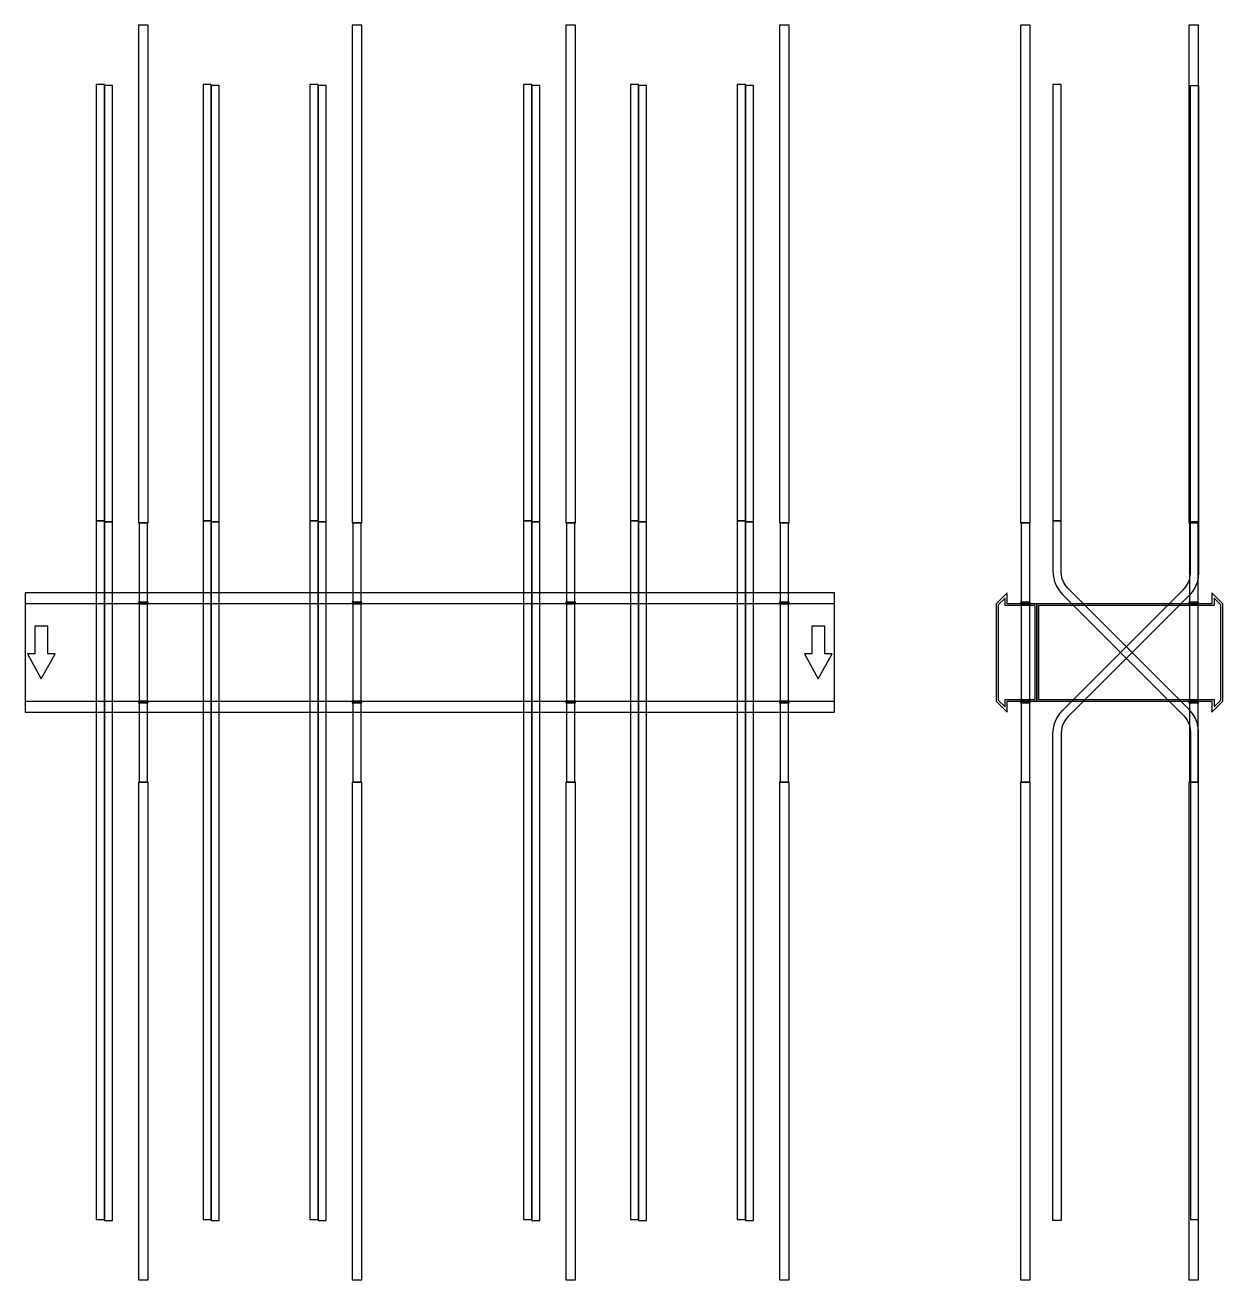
# Model space of a CAD drawing. Extents: x 0 to 1480, y -775 to 775.
import ezdxf

# ---------------------------------------------------------------- set-up
doc = ezdxf.new("R2010")
doc.units = 0
doc.layers.add('Halfen', color=7, linetype='CONTINUOUS')

msp = doc.modelspace()

# ---------------------------------------------------------------- linework, layer by layer
at = {"layer": 'Halfen', "color": 7}
for points in [[(152, 160), (152, 775), (140, 775), (140, 160)], [(416, 160), (416, 775), (404, 775), (404, 160)], [(680, 160), (680, 775), (668, 775), (668, 160)], [(944, 160), (944, 775), (932, 775), (932, 160)], [(1242, 160), (1242, 775), (1230, 775), (1230, 160)], [(1450, 160), (1450, 775), (1438, 775), (1438, 160)], [(98, 162.71), (98, 701.71), (88, 701.71), (88, 162.71)], [(108, 161.497), (108, 700.497), (98, 700.497), (98, 161.497)], [(230, 162.71), (230, 701.71), (220, 701.71), (220, 162.71)], [(240, 161.497), (240, 700.497), (230, 700.497), (230, 161.497)], [(362, 162.71), (362, 701.71), (352, 701.71), (352, 162.71)], [(372, 161.497), (372, 700.497), (362, 700.497), (362, 161.497)], [(626, 162.71), (626, 701.71), (616, 701.71), (616, 162.71)], [(636, 161.497), (636, 700.497), (626, 700.497), (626, 161.497)], [(758, 162.71), (758, 701.71), (748, 701.71), (748, 162.71)], [(768, 161.497), (768, 700.497), (758, 700.497), (758, 161.497)], [(890, 162.71), (890, 701.71), (880, 701.71), (880, 162.71)], [(900, 161.497), (900, 700.497), (890, 700.497), (890, 161.497)], [(1280, 162.71), (1280, 701.71), (1270, 701.71), (1270, 162.71)], [(1440, 161.497), (1440, 700.497), (1450, 700.497), (1450, 161.497)], [(98, -700.497), (98, 162.71), (88, 162.71), (88, -700.497)], [(108, -701.71), (108, 161.497), (98, 161.497), (98, -701.71)], [(151.25, 62), (151.25, 160), (140.75, 160), (140.75, 62)], [(230, -700.497), (230, 162.71), (220, 162.71), (220, -700.497)], [(240, -701.71), (240, 161.497), (230, 161.497), (230, -701.71)], [(362, -700.497), (362, 162.71), (352, 162.71), (352, -700.497)], [(372, -701.71), (372, 161.497), (362, 161.497), (362, -701.71)], [(415.25, 62), (415.25, 160), (404.75, 160), (404.75, 62)], [(626, -700.497), (626, 162.71), (616, 162.71), (616, -700.497)], [(636, -701.71), (636, 161.497), (626, 161.497), (626, -701.71)], [(679.25, 62), (679.25, 160), (668.75, 160), (668.75, 62)], [(758, -700.497), (758, 162.71), (748, 162.71), (748, -700.497)], [(768, -701.71), (768, 161.497), (758, 161.497), (758, -701.71)], [(890, -700.497), (890, 162.71), (880, 162.71), (880, -700.497)], [(900, -701.71), (900, 161.497), (890, 161.497), (890, -701.71)], [(943.25, 62), (943.25, 160), (932.75, 160), (932.75, 62)], [(1241.25, 62), (1241.25, 160), (1230.75, 160), (1230.75, 62)], [(1450, -700.497), (1450, -98.891), (1449.508, -92.633), (1448.042, -86.53), (1445.64, -80.731), (1442.361, -75.379), (1438.284, -70.607), (1288.787, 78.891), (1285.729, 82.471), (1283.27, 86.484), (1281.468, 90.834), (1280.369, 95.411), (1280, 100.104), (1280, 162.71), (1270, 162.71), (1270, 100.104), (1270.492, 93.847), (1271.958, 87.743), (1274.36, 81.944), (1277.639, 76.593), (1281.716, 71.82), (1431.213, -77.678), (1434.271, -81.257), (1436.73, -85.271), (1438.532, -89.62), (1439.631, -94.198), (1440, -98.891), (1440, -700.497)], [(1270, -701.71), (1270, -100.104), (1270.492, -93.847), (1271.958, -87.743), (1274.36, -81.944), (1277.639, -76.593), (1281.716, -71.82), (1431.213, 77.678), (1434.271, 81.257), (1436.73, 85.271), (1438.532, 89.62), (1439.631, 94.198), (1440, 98.891), (1440, 161.497), (1450, 161.497), (1450, 98.891), (1449.508, 92.634), (1448.042, 86.53), (1445.64, 80.731), (1442.361, 75.38), (1438.284, 70.607), (1288.787, -78.891), (1285.729, -82.47), (1283.27, -86.484), (1281.468, -90.833), (1280.369, -95.411), (1280, -100.104), (1280, -701.71)], [(1449.25, 62), (1449.25, 160), (1438.75, 160), (1438.75, 62)], [(0, -73.5), (1000, -73.5), (1000, 73.5), (0, 73.5)], [(152, 60), (152, 62), (140, 62), (140, 60)], [(416, 60), (416, 62), (404, 62), (404, 60)], [(680, 60), (680, 62), (668, 62), (668, 60)], [(944, 60), (944, 62), (932, 62), (932, 60)], [(1250, -60), (1250, 60), (1213.5, 60), (1213.5, 73.5), (1200, 60), (1200, -60), (1213.5, -73.5), (1213.5, -60)], [(1248, -58), (1248, 58), (1211, 58), (1211, 67.25), (1202.5, 58.75), (1202.5, -58.75), (1211, -67.25), (1211, -58)], [(1242, 60), (1242, 62), (1230, 62), (1230, 60)], [(1480, -60), (1480, 60), (1466.5, 73.5), (1466.5, 60), (1250, 60), (1250, -60), (1466.5, -60), (1466.5, -73.5)], [(1477.5, -58.75), (1477.5, 58.75), (1469, 67.25), (1469, 58), (1252, 58), (1252, -58), (1469, -58), (1469, -67.25)], [(1450, 60), (1450, 62), (1438, 62), (1438, 60)], [(0, -60), (1000, -60), (1000, 60), (0, 60)], [(151.25, -60), (151.25, 60), (140.75, 60), (140.75, -60)], [(415.25, -60), (415.25, 60), (404.75, 60), (404.75, -60)], [(679.25, -60), (679.25, 60), (668.75, 60), (668.75, -60)], [(943.25, -60), (943.25, 60), (932.75, 60), (932.75, -60)], [(1241.25, -60), (1241.25, 60), (1230.75, 60), (1230.75, -60)], [(1449.25, -60), (1449.25, 60), (1438.75, 60), (1438.75, -60)], [(20, -32.5), (37, -1.5), (28, -1.5), (28, 32.5), (12, 32.5), (12, -1.5), (3, -1.5)], [(980, -32.5), (997, -1.5), (988, -1.5), (988, 32.5), (972, 32.5), (972, -1.5), (963, -1.5)], [(152, -62), (152, -60), (140, -60), (140, -62)], [(151.25, -160), (151.25, -62), (140.75, -62), (140.75, -160)], [(416, -62), (416, -60), (404, -60), (404, -62)], [(415.25, -160), (415.25, -62), (404.75, -62), (404.75, -160)], [(680, -62), (680, -60), (668, -60), (668, -62)], [(679.25, -160), (679.25, -62), (668.75, -62), (668.75, -160)], [(944, -62), (944, -60), (932, -60), (932, -62)], [(943.25, -160), (943.25, -62), (932.75, -62), (932.75, -160)], [(1242, -62), (1242, -60), (1230, -60), (1230, -62)], [(1241.25, -160), (1241.25, -62), (1230.75, -62), (1230.75, -160)], [(1450, -62), (1450, -60), (1438, -60), (1438, -62)], [(1449.25, -160), (1449.25, -62), (1438.75, -62), (1438.75, -160)], [(152, -775), (152, -160), (140, -160), (140, -775)], [(416, -775), (416, -160), (404, -160), (404, -775)], [(680, -775), (680, -160), (668, -160), (668, -775)], [(944, -775), (944, -160), (932, -160), (932, -775)], [(1242, -775), (1242, -160), (1230, -160), (1230, -775)], [(1450, -775), (1450, -160), (1438, -160), (1438, -775)]]:
    msp.add_lwpolyline(points, close=True, dxfattribs=at)

doc.saveas('drawing.dxf')
